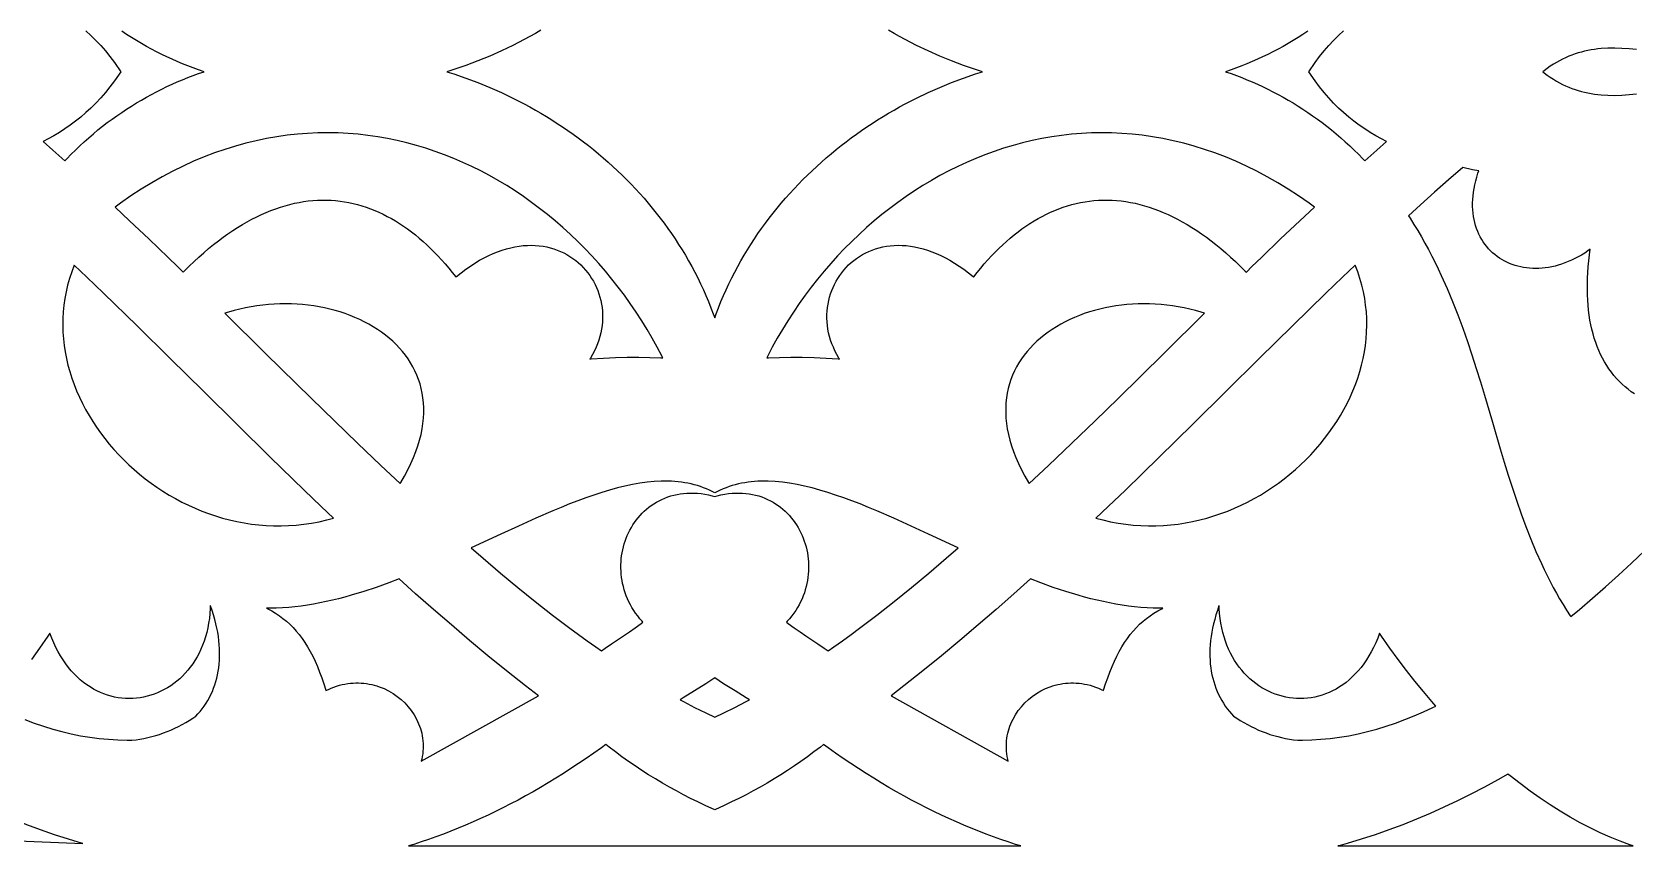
# Model space of a CAD drawing. Extents: x -340 to 340, y -265 to 265.
# Drawn here: x -282.5 to -220.9, y -214.8 to -183.5 of the extents above; entities that cross this region are included whole.
import ezdxf

# ---------------------------------------------------------------- set-up
doc = ezdxf.new("R2010")
doc.units = 0
doc.layers.add('LAYER_1', color=18, linetype='CONTINUOUS')

msp = doc.modelspace()

# ---------------------------------------------------------------- linework, layer by layer
at = {"layer": 'LAYER_1'}
for points in [[(-280.453, -183.427), (-280.26, -183.606), (-280.07, -183.795), (-279.885, -183.993), (-279.704, -184.201), (-279.527, -184.42), (-279.355, -184.65), (-279.11, -185.002), (-279.355, -185.354), (-279.527, -185.584), (-279.704, -185.803), (-279.885, -186.011), (-280.07, -186.209), (-280.26, -186.398), (-280.453, -186.576), (-280.65, -186.746), (-280.851, -186.907), (-281.056, -187.059), (-281.264, -187.203), (-281.475, -187.339), (-281.689, -187.467), (-281.907, -187.589), (-282.103, -187.691), (-281.728, -188.018), (-281.268, -188.428), (-281.192, -188.348), (-281.026, -188.179), (-280.858, -188.014), (-280.688, -187.852), (-280.516, -187.694), (-280.342, -187.54), (-280.166, -187.39), (-279.989, -187.243), (-279.809, -187.1), (-279.629, -186.961), (-279.446, -186.826), (-279.262, -186.694), (-279.076, -186.566), (-278.889, -186.442), (-278.7, -186.321), (-278.509, -186.204), (-278.318, -186.09), (-278.124, -185.98), (-277.93, -185.874), (-277.734, -185.771), (-277.537, -185.672), (-277.339, -185.576), (-277.139, -185.484), (-276.938, -185.395), (-276.737, -185.31), (-276.534, -185.228), (-276.33, -185.15), (-276.124, -185.075), (-275.909, -185.002), (-276.124, -184.929), (-276.33, -184.854), (-276.534, -184.776), (-276.737, -184.694), (-276.938, -184.609), (-277.139, -184.52), (-277.339, -184.428), (-277.537, -184.332), (-277.734, -184.233), (-277.93, -184.13), (-278.124, -184.024), (-278.318, -183.914), (-278.509, -183.8), (-278.7, -183.683), (-278.889, -183.563), (-279.076, -183.438)], [(-262.946, -183.403), (-263.159, -183.527), (-263.374, -183.647), (-263.59, -183.764), (-264.027, -183.989), (-264.47, -184.201), (-264.92, -184.4), (-265.374, -184.586), (-265.834, -184.759), (-266.298, -184.918), (-266.568, -185.002), (-266.298, -185.086), (-265.834, -185.246), (-265.374, -185.418), (-264.92, -185.604), (-264.47, -185.803), (-264.027, -186.015), (-263.59, -186.24), (-263.374, -186.357), (-263.159, -186.477), (-262.946, -186.601), (-262.736, -186.727), (-262.527, -186.857), (-262.319, -186.989), (-262.114, -187.125), (-261.911, -187.263), (-261.71, -187.405), (-261.511, -187.55), (-261.315, -187.697), (-261.12, -187.847), (-260.928, -188.001), (-260.738, -188.157), (-260.551, -188.316), (-260.366, -188.478), (-260.184, -188.643), (-260.004, -188.81), (-259.827, -188.981), (-259.652, -189.154), (-259.48, -189.33), (-259.311, -189.508), (-259.145, -189.689), (-258.982, -189.873), (-258.821, -190.06), (-258.664, -190.249), (-258.51, -190.441), (-258.359, -190.636), (-258.211, -190.833), (-258.066, -191.032), (-257.924, -191.234), (-257.786, -191.439), (-257.651, -191.646), (-257.52, -191.856), (-257.392, -192.068), (-257.268, -192.282), (-257.147, -192.499), (-257.03, -192.719), (-256.916, -192.94), (-256.807, -193.164), (-256.701, -193.391), (-256.599, -193.619), (-256.501, -193.85), (-256.407, -194.083), (-256.317, -194.319), (-256.262, -194.471), (-256.207, -194.319), (-256.117, -194.083), (-256.023, -193.85), (-255.925, -193.619), (-255.823, -193.391), (-255.717, -193.164), (-255.608, -192.94), (-255.494, -192.719), (-255.377, -192.499), (-255.256, -192.282), (-255.132, -192.068), (-255.004, -191.856), (-254.873, -191.646), (-254.738, -191.439), (-254.6, -191.234), (-254.458, -191.032), (-254.313, -190.833), (-254.165, -190.636), (-254.014, -190.441), (-253.86, -190.249), (-253.703, -190.06), (-253.542, -189.873), (-253.379, -189.689), (-253.213, -189.508), (-253.044, -189.33), (-252.872, -189.154), (-252.697, -188.981), (-252.52, -188.81), (-252.34, -188.643), (-252.158, -188.478), (-251.973, -188.316), (-251.786, -188.157), (-251.596, -188.001), (-251.404, -187.847), (-251.209, -187.697), (-251.013, -187.55), (-250.814, -187.405), (-250.613, -187.263), (-250.41, -187.125), (-250.204, -186.989), (-249.997, -186.857), (-249.788, -186.727), (-249.578, -186.601), (-249.365, -186.477), (-249.15, -186.357), (-248.934, -186.24), (-248.497, -186.015), (-248.053, -185.803), (-247.604, -185.604), (-247.15, -185.418), (-246.69, -185.246), (-246.226, -185.086), (-245.956, -185.002), (-246.226, -184.918), (-246.69, -184.759), (-247.15, -184.586), (-247.604, -184.4), (-248.053, -184.201), (-248.497, -183.989), (-248.934, -183.764), (-249.15, -183.647), (-249.365, -183.527), (-249.578, -183.403)], [(-233.448, -183.438), (-233.635, -183.563), (-233.824, -183.683), (-234.015, -183.8), (-234.206, -183.914), (-234.4, -184.024), (-234.594, -184.13), (-234.79, -184.233), (-234.987, -184.332), (-235.185, -184.428), (-235.385, -184.52), (-235.586, -184.609), (-235.787, -184.694), (-235.99, -184.776), (-236.194, -184.854), (-236.4, -184.929), (-236.615, -185.002), (-236.4, -185.075), (-236.194, -185.15), (-235.99, -185.228), (-235.787, -185.31), (-235.586, -185.395), (-235.385, -185.484), (-235.185, -185.576), (-234.987, -185.672), (-234.79, -185.771), (-234.594, -185.874), (-234.4, -185.98), (-234.206, -186.09), (-234.015, -186.204), (-233.824, -186.321), (-233.635, -186.442), (-233.448, -186.566), (-233.262, -186.694), (-233.078, -186.826), (-232.895, -186.961), (-232.715, -187.1), (-232.535, -187.243), (-232.358, -187.39), (-232.182, -187.54), (-232.008, -187.694), (-231.836, -187.852), (-231.666, -188.014), (-231.498, -188.179), (-231.332, -188.348), (-231.256, -188.428), (-230.796, -188.018), (-230.421, -187.691), (-230.617, -187.589), (-230.835, -187.467), (-231.049, -187.339), (-231.26, -187.203), (-231.468, -187.059), (-231.673, -186.907), (-231.874, -186.746), (-232.071, -186.576), (-232.264, -186.398), (-232.454, -186.209), (-232.639, -186.011), (-232.82, -185.803), (-232.997, -185.584), (-233.169, -185.354), (-233.414, -185.002), (-233.169, -184.65), (-232.997, -184.42), (-232.82, -184.201), (-232.639, -183.993), (-232.454, -183.795), (-232.264, -183.606), (-232.071, -183.427)], [(-220.805, -184.148), (-221.087, -184.12), (-221.364, -184.102), (-221.635, -184.094), (-221.902, -184.097), (-222.165, -184.113), (-222.293, -184.126), (-222.422, -184.142), (-222.549, -184.162), (-222.675, -184.185), (-222.8, -184.213), (-222.924, -184.244), (-223.047, -184.279), (-223.169, -184.318), (-223.29, -184.361), (-223.411, -184.408), (-223.53, -184.46), (-223.649, -184.517), (-223.767, -184.578), (-223.885, -184.644), (-224.002, -184.716), (-224.119, -184.792), (-224.235, -184.873), (-224.35, -184.961), (-224.401, -185.002), (-224.35, -185.043), (-224.235, -185.13), (-224.119, -185.212), (-224.002, -185.288), (-223.885, -185.359), (-223.767, -185.426), (-223.649, -185.487), (-223.53, -185.544), (-223.41, -185.596), (-223.29, -185.643), (-223.169, -185.686), (-223.047, -185.725), (-222.924, -185.76), (-222.8, -185.791), (-222.675, -185.819), (-222.549, -185.842), (-222.422, -185.862), (-222.293, -185.878), (-222.165, -185.891), (-221.902, -185.907), (-221.635, -185.91), (-221.364, -185.902), (-221.087, -185.884), (-220.805, -185.856)], [(-220.876, -197.404), (-221.003, -197.316), (-221.126, -197.224), (-221.244, -197.126), (-221.359, -197.024), (-221.469, -196.916), (-221.574, -196.804), (-221.675, -196.687), (-221.771, -196.565), (-221.863, -196.438), (-221.95, -196.306), (-222.032, -196.17), (-222.11, -196.029), (-222.183, -195.884), (-222.251, -195.733), (-222.314, -195.579), (-222.373, -195.42), (-222.426, -195.256), (-222.475, -195.088), (-222.519, -194.916), (-222.558, -194.739), (-222.592, -194.558), (-222.621, -194.373), (-222.645, -194.183), (-222.665, -193.989), (-222.679, -193.79), (-222.688, -193.587), (-222.693, -193.38), (-222.692, -193.168), (-222.686, -192.953), (-222.676, -192.732), (-222.66, -192.508), (-222.639, -192.279), (-222.613, -192.046), (-222.585, -191.835), (-222.671, -191.896), (-222.797, -191.979), (-222.923, -192.056), (-223.05, -192.128), (-223.177, -192.195), (-223.304, -192.256), (-223.431, -192.311), (-223.558, -192.361), (-223.685, -192.406), (-223.811, -192.445), (-223.937, -192.479), (-224.062, -192.508), (-224.187, -192.531), (-224.311, -192.549), (-224.434, -192.562), (-224.556, -192.57), (-224.676, -192.573), (-224.796, -192.571), (-224.913, -192.564), (-225.03, -192.552), (-225.144, -192.535), (-225.257, -192.513), (-225.368, -192.487), (-225.477, -192.456), (-225.583, -192.42), (-225.687, -192.379), (-225.789, -192.334), (-225.888, -192.284), (-225.984, -192.23), (-226.077, -192.171), (-226.167, -192.108), (-226.254, -192.04), (-226.337, -191.969), (-226.417, -191.893), (-226.493, -191.813), (-226.566, -191.729), (-226.634, -191.641), (-226.698, -191.55), (-226.758, -191.454), (-226.814, -191.355), (-226.865, -191.253), (-226.912, -191.147), (-226.954, -191.037), (-226.991, -190.925), (-227.023, -190.809), (-227.051, -190.69), (-227.073, -190.568), (-227.089, -190.444), (-227.101, -190.316), (-227.107, -190.186), (-227.107, -190.053), (-227.102, -189.918), (-227.091, -189.78), (-227.075, -189.64), (-227.052, -189.497), (-227.024, -189.352), (-226.99, -189.205), (-226.949, -189.056), (-226.902, -188.905), (-226.873, -188.82), (-227.113, -188.772), (-227.485, -188.69), (-228.029, -189.162), (-228.57, -189.639), (-229.108, -190.121), (-229.577, -190.546), (-229.516, -190.639), (-229.365, -190.878), (-229.219, -191.118), (-229.077, -191.36), (-228.94, -191.603), (-228.807, -191.848), (-228.679, -192.094), (-228.554, -192.341), (-228.433, -192.59), (-228.315, -192.84), (-228.091, -193.342), (-227.879, -193.849), (-227.678, -194.358), (-227.488, -194.871), (-227.307, -195.385), (-227.134, -195.902), (-226.968, -196.419), (-226.807, -196.936), (-226.65, -197.454), (-226.345, -198.487), (-226.043, -199.513), (-225.89, -200.023), (-225.734, -200.529), (-225.573, -201.031), (-225.408, -201.529), (-225.237, -202.022), (-225.057, -202.509), (-224.869, -202.991), (-224.672, -203.466), (-224.463, -203.935), (-224.354, -204.165), (-224.242, -204.395), (-224.126, -204.622), (-224.008, -204.847), (-223.885, -205.07), (-223.759, -205.291), (-223.629, -205.51), (-223.494, -205.726), (-223.356, -205.94), (-223.335, -205.971), (-223.001, -205.695), (-222.499, -205.267), (-221.997, -204.827), (-221.495, -204.377), (-220.994, -203.917), (-220.493, -203.447)], [(-282.807, -209.939), (-282.448, -210.071), (-282.09, -210.192), (-281.731, -210.301), (-281.373, -210.398), (-281.015, -210.483), (-280.657, -210.556), (-280.299, -210.616), (-279.941, -210.663), (-279.583, -210.697), (-279.225, -210.718), (-278.866, -210.725), (-278.688, -210.723), (-278.52, -210.718), (-278.375, -210.695), (-278.221, -210.665), (-278.068, -210.632), (-277.917, -210.594), (-277.767, -210.551), (-277.618, -210.505), (-277.471, -210.453), (-277.325, -210.398), (-277.18, -210.338), (-277.037, -210.273), (-276.895, -210.204), (-276.754, -210.13), (-276.615, -210.052), (-276.477, -209.969), (-276.34, -209.881), (-276.221, -209.8), (-276.144, -209.718), (-276.06, -209.62), (-275.979, -209.519), (-275.903, -209.415), (-275.831, -209.308), (-275.764, -209.198), (-275.701, -209.085), (-275.643, -208.969), (-275.589, -208.85), (-275.54, -208.729), (-275.495, -208.604), (-275.455, -208.477), (-275.419, -208.347), (-275.389, -208.214), (-275.363, -208.079), (-275.342, -207.94), (-275.326, -207.799), (-275.315, -207.656), (-275.309, -207.509), (-275.308, -207.36), (-275.313, -207.209), (-275.322, -207.055), (-275.338, -206.899), (-275.358, -206.74), (-275.384, -206.578), (-275.415, -206.415), (-275.452, -206.249), (-275.495, -206.081), (-275.544, -205.91), (-275.598, -205.738), (-275.658, -205.563), (-275.667, -205.54), (-275.67, -205.656), (-275.683, -205.851), (-275.704, -206.041), (-275.731, -206.227), (-275.765, -206.407), (-275.806, -206.582), (-275.853, -206.752), (-275.907, -206.917), (-275.966, -207.077), (-276.031, -207.231), (-276.102, -207.38), (-276.178, -207.523), (-276.26, -207.661), (-276.346, -207.793), (-276.438, -207.919), (-276.533, -208.04), (-276.634, -208.154), (-276.738, -208.263), (-276.846, -208.365), (-276.958, -208.461), (-277.073, -208.551), (-277.192, -208.635), (-277.313, -208.713), (-277.438, -208.784), (-277.565, -208.848), (-277.694, -208.906), (-277.826, -208.958), (-277.959, -209.002), (-278.094, -209.04), (-278.231, -209.072), (-278.369, -209.096), (-278.507, -209.113), (-278.647, -209.123), (-278.787, -209.127), (-278.927, -209.123), (-279.068, -209.112), (-279.208, -209.094), (-279.347, -209.068), (-279.487, -209.035), (-279.625, -208.995), (-279.762, -208.947), (-279.897, -208.892), (-280.031, -208.83), (-280.163, -208.76), (-280.293, -208.682), (-280.421, -208.597), (-280.546, -208.504), (-280.668, -208.404), (-280.787, -208.296), (-280.903, -208.181), (-281.015, -208.058), (-281.124, -207.927), (-281.229, -207.789), (-281.329, -207.643), (-281.426, -207.489), (-281.517, -207.328), (-281.604, -207.159), (-281.687, -206.982), (-281.764, -206.798), (-281.836, -206.605), (-281.917, -206.728), (-282.234, -207.185), (-282.552, -207.626)]]:
    msp.add_lwpolyline(points, dxfattribs=at)
for points in [[(-264.445, -191.868), (-264.277, -191.817), (-264.111, -191.774), (-263.948, -191.739), (-263.786, -191.713), (-263.627, -191.695), (-263.47, -191.684), (-263.315, -191.682), (-263.164, -191.687), (-263.015, -191.699), (-262.869, -191.718), (-262.727, -191.745), (-262.588, -191.778), (-262.452, -191.818), (-262.32, -191.864), (-262.192, -191.917), (-262.068, -191.975), (-261.947, -192.04), (-261.831, -192.11), (-261.72, -192.185), (-261.612, -192.265), (-261.51, -192.35), (-261.412, -192.44), (-261.319, -192.535), (-261.231, -192.634), (-261.148, -192.737), (-261.07, -192.843), (-260.997, -192.954), (-260.93, -193.068), (-260.868, -193.185), (-260.812, -193.305), (-260.761, -193.428), (-260.717, -193.554), (-260.678, -193.682), (-260.646, -193.812), (-260.619, -193.944), (-260.599, -194.078), (-260.586, -194.214), (-260.578, -194.351), (-260.578, -194.489), (-260.584, -194.628), (-260.597, -194.768), (-260.617, -194.908), (-260.644, -195.049), (-260.678, -195.189), (-260.719, -195.33), (-260.768, -195.47), (-260.824, -195.609), (-260.887, -195.748), (-260.959, -195.886), (-261.037, -196.022), (-261.062, -196.061), (-261.014, -196.057), (-260.543, -196.027), (-260.081, -196.006), (-259.629, -195.994), (-259.187, -195.991), (-258.755, -195.995), (-258.334, -196.007), (-258.264, -196.01), (-258.29, -195.957), (-258.474, -195.606), (-258.666, -195.26), (-258.865, -194.919), (-259.073, -194.583), (-259.288, -194.252), (-259.51, -193.926), (-259.739, -193.605), (-259.975, -193.29), (-260.219, -192.982), (-260.469, -192.679), (-260.725, -192.382), (-260.988, -192.092), (-261.258, -191.809), (-261.533, -191.533), (-261.815, -191.263), (-262.102, -191.001), (-262.395, -190.746), (-262.694, -190.499), (-262.998, -190.26), (-263.307, -190.029), (-263.622, -189.806), (-263.941, -189.591), (-264.265, -189.385), (-264.594, -189.188), (-264.927, -188.999), (-265.265, -188.82), (-265.607, -188.65), (-265.953, -188.49), (-266.303, -188.339), (-266.656, -188.199), (-267.014, -188.068), (-267.374, -187.948), (-267.738, -187.838), (-268.106, -187.739), (-268.476, -187.65), (-268.849, -187.573), (-269.225, -187.507), (-269.604, -187.452), (-269.985, -187.409), (-270.368, -187.378), (-270.754, -187.358), (-271.141, -187.351), (-271.531, -187.356), (-271.923, -187.374), (-272.316, -187.404), (-272.71, -187.447), (-273.106, -187.503), (-273.504, -187.573), (-273.902, -187.656), (-274.302, -187.753), (-274.702, -187.864), (-275.103, -187.989), (-275.505, -188.128), (-275.907, -188.282), (-276.309, -188.45), (-276.712, -188.633), (-277.115, -188.832), (-277.517, -189.045), (-277.92, -189.275), (-278.322, -189.52), (-278.723, -189.781), (-279.124, -190.058), (-279.332, -190.21), (-278.77, -190.736), (-278.029, -191.436), (-277.291, -192.146), (-276.926, -192.504), (-276.712, -192.719), (-276.667, -192.673), (-276.479, -192.486), (-276.292, -192.307), (-276.104, -192.134), (-275.917, -191.968), (-275.731, -191.809), (-275.544, -191.656), (-275.358, -191.51), (-275.172, -191.371), (-274.987, -191.239), (-274.802, -191.113), (-274.617, -190.994), (-274.433, -190.881), (-274.249, -190.775), (-274.065, -190.675), (-273.882, -190.582), (-273.699, -190.495), (-273.517, -190.415), (-273.335, -190.341), (-273.153, -190.273), (-272.972, -190.212), (-272.792, -190.157), (-272.612, -190.108), (-272.433, -190.066), (-272.254, -190.03), (-272.076, -190), (-271.898, -189.976), (-271.721, -189.958), (-271.545, -189.947), (-271.37, -189.942), (-271.196, -189.942), (-271.022, -189.949), (-270.849, -189.962), (-270.677, -189.981), (-270.507, -190.006), (-270.337, -190.036), (-270.168, -190.072), (-270, -190.115), (-269.834, -190.163), (-269.668, -190.216), (-269.504, -190.275), (-269.341, -190.34), (-269.179, -190.41), (-269.018, -190.486), (-268.859, -190.567), (-268.701, -190.654), (-268.544, -190.746), (-268.388, -190.843), (-268.234, -190.945), (-268.081, -191.052), (-267.93, -191.165), (-267.78, -191.283), (-267.631, -191.405), (-267.484, -191.533), (-267.338, -191.665), (-267.194, -191.803), (-267.051, -191.945), (-266.909, -192.092), (-266.769, -192.243), (-266.63, -192.4), (-266.493, -192.561), (-266.357, -192.727), (-266.223, -192.897), (-266.22, -192.901), (-266.202, -192.886), (-266.021, -192.74), (-265.841, -192.605), (-265.662, -192.48), (-265.485, -192.364), (-265.308, -192.258), (-265.133, -192.162), (-264.958, -192.075), (-264.786, -191.997), (-264.614, -191.928)], [(-251.925, -194.078), (-251.905, -193.944), (-251.878, -193.812), (-251.846, -193.682), (-251.807, -193.554), (-251.763, -193.428), (-251.712, -193.305), (-251.656, -193.185), (-251.594, -193.068), (-251.527, -192.954), (-251.454, -192.843), (-251.376, -192.737), (-251.293, -192.634), (-251.205, -192.535), (-251.112, -192.44), (-251.014, -192.35), (-250.912, -192.265), (-250.804, -192.185), (-250.693, -192.11), (-250.577, -192.04), (-250.456, -191.975), (-250.332, -191.917), (-250.204, -191.864), (-250.072, -191.818), (-249.936, -191.778), (-249.797, -191.745), (-249.655, -191.718), (-249.509, -191.699), (-249.36, -191.687), (-249.209, -191.682), (-249.054, -191.684), (-248.897, -191.695), (-248.738, -191.713), (-248.576, -191.739), (-248.413, -191.774), (-248.247, -191.817), (-248.079, -191.868), (-247.909, -191.928), (-247.738, -191.997), (-247.566, -192.075), (-247.391, -192.162), (-247.216, -192.258), (-247.039, -192.364), (-246.861, -192.48), (-246.683, -192.605), (-246.503, -192.74), (-246.322, -192.886), (-246.304, -192.901), (-246.301, -192.897), (-246.167, -192.727), (-246.031, -192.561), (-245.894, -192.4), (-245.755, -192.243), (-245.615, -192.092), (-245.473, -191.945), (-245.33, -191.803), (-245.186, -191.665), (-245.04, -191.533), (-244.893, -191.405), (-244.744, -191.283), (-244.594, -191.165), (-244.443, -191.052), (-244.29, -190.945), (-244.136, -190.843), (-243.98, -190.746), (-243.823, -190.654), (-243.665, -190.567), (-243.506, -190.486), (-243.345, -190.41), (-243.183, -190.34), (-243.02, -190.275), (-242.856, -190.216), (-242.69, -190.163), (-242.524, -190.115), (-242.356, -190.072), (-242.187, -190.036), (-242.017, -190.006), (-241.847, -189.981), (-241.675, -189.962), (-241.502, -189.949), (-241.328, -189.942), (-241.154, -189.942), (-240.979, -189.947), (-240.803, -189.958), (-240.626, -189.976), (-240.448, -190), (-240.27, -190.03), (-240.091, -190.066), (-239.912, -190.108), (-239.732, -190.157), (-239.552, -190.212), (-239.371, -190.273), (-239.189, -190.341), (-239.007, -190.415), (-238.825, -190.495), (-238.642, -190.582), (-238.459, -190.675), (-238.275, -190.775), (-238.091, -190.881), (-237.907, -190.994), (-237.722, -191.113), (-237.537, -191.239), (-237.351, -191.371), (-237.166, -191.51), (-236.98, -191.656), (-236.793, -191.809), (-236.607, -191.968), (-236.42, -192.134), (-236.232, -192.307), (-236.045, -192.486), (-235.857, -192.673), (-235.812, -192.719), (-235.598, -192.504), (-235.233, -192.146), (-234.495, -191.436), (-233.754, -190.736), (-233.192, -190.21), (-233.4, -190.058), (-233.801, -189.781), (-234.202, -189.52), (-234.604, -189.275), (-235.007, -189.045), (-235.409, -188.832), (-235.812, -188.633), (-236.215, -188.45), (-236.617, -188.282), (-237.019, -188.128), (-237.421, -187.989), (-237.822, -187.864), (-238.222, -187.753), (-238.622, -187.656), (-239.02, -187.573), (-239.418, -187.503), (-239.814, -187.447), (-240.208, -187.404), (-240.601, -187.374), (-240.993, -187.356), (-241.383, -187.351), (-241.77, -187.358), (-242.156, -187.378), (-242.539, -187.409), (-242.92, -187.452), (-243.299, -187.507), (-243.675, -187.573), (-244.048, -187.65), (-244.418, -187.739), (-244.786, -187.838), (-245.15, -187.948), (-245.51, -188.068), (-245.868, -188.199), (-246.221, -188.339), (-246.571, -188.49), (-246.917, -188.65), (-247.259, -188.82), (-247.597, -188.999), (-247.93, -189.188), (-248.259, -189.385), (-248.583, -189.591), (-248.902, -189.806), (-249.217, -190.029), (-249.526, -190.26), (-249.83, -190.499), (-250.129, -190.746), (-250.422, -191.001), (-250.709, -191.263), (-250.991, -191.533), (-251.266, -191.809), (-251.536, -192.092), (-251.799, -192.382), (-252.055, -192.679), (-252.305, -192.982), (-252.549, -193.29), (-252.785, -193.605), (-253.014, -193.926), (-253.236, -194.252), (-253.451, -194.583), (-253.659, -194.919), (-253.858, -195.26), (-254.05, -195.606), (-254.234, -195.957), (-254.26, -196.01), (-254.19, -196.007), (-253.769, -195.995), (-253.337, -195.991), (-252.895, -195.994), (-252.443, -196.006), (-251.981, -196.027), (-251.51, -196.057), (-251.462, -196.061), (-251.487, -196.022), (-251.565, -195.886), (-251.637, -195.748), (-251.7, -195.609), (-251.756, -195.47), (-251.805, -195.33), (-251.846, -195.189), (-251.88, -195.049), (-251.907, -194.908), (-251.927, -194.768), (-251.94, -194.628), (-251.946, -194.489), (-251.946, -194.351), (-251.938, -194.214)], [(-279.724, -199.122), (-279.554, -199.333), (-279.376, -199.54), (-279.191, -199.742), (-278.999, -199.939), (-278.801, -200.13), (-278.597, -200.315), (-278.386, -200.494), (-278.17, -200.667), (-277.948, -200.834), (-277.721, -200.994), (-277.488, -201.147), (-277.251, -201.294), (-277.008, -201.432), (-276.761, -201.563), (-276.51, -201.687), (-276.255, -201.802), (-275.995, -201.909), (-275.732, -202.008), (-275.466, -202.098), (-275.196, -202.179), (-274.923, -202.251), (-274.647, -202.314), (-274.369, -202.367), (-274.088, -202.41), (-273.805, -202.443), (-273.52, -202.466), (-273.233, -202.479), (-272.944, -202.48), (-272.654, -202.471), (-272.363, -202.451), (-272.07, -202.42), (-271.777, -202.377), (-271.483, -202.322), (-271.188, -202.255), (-270.925, -202.184), (-271.399, -201.734), (-272.059, -201.101), (-273.363, -199.833), (-274.652, -198.566), (-275.931, -197.3), (-277.207, -196.038), (-278.485, -194.781), (-279.77, -193.53), (-280.417, -192.909), (-280.9, -192.449), (-280.997, -192.699), (-281.082, -192.955), (-281.155, -193.212), (-281.216, -193.469), (-281.265, -193.728), (-281.302, -193.986), (-281.328, -194.245), (-281.342, -194.503), (-281.346, -194.762), (-281.338, -195.019), (-281.32, -195.277), (-281.291, -195.533), (-281.251, -195.788), (-281.202, -196.042), (-281.143, -196.295), (-281.073, -196.545), (-280.995, -196.794), (-280.907, -197.041), (-280.809, -197.285), (-280.703, -197.526), (-280.588, -197.765), (-280.464, -198), (-280.332, -198.232), (-280.192, -198.461), (-280.044, -198.685), (-279.888, -198.906)], [(-240.465, -201.101), (-241.125, -201.734), (-241.599, -202.184), (-241.336, -202.255), (-241.041, -202.322), (-240.747, -202.377), (-240.454, -202.42), (-240.161, -202.451), (-239.87, -202.471), (-239.58, -202.48), (-239.291, -202.479), (-239.004, -202.466), (-238.719, -202.443), (-238.436, -202.41), (-238.155, -202.367), (-237.877, -202.314), (-237.601, -202.251), (-237.328, -202.179), (-237.058, -202.098), (-236.792, -202.008), (-236.529, -201.909), (-236.269, -201.802), (-236.014, -201.687), (-235.763, -201.563), (-235.516, -201.432), (-235.273, -201.294), (-235.036, -201.147), (-234.803, -200.994), (-234.576, -200.834), (-234.354, -200.667), (-234.138, -200.494), (-233.927, -200.315), (-233.723, -200.13), (-233.525, -199.939), (-233.333, -199.742), (-233.148, -199.54), (-232.97, -199.333), (-232.8, -199.122), (-232.636, -198.906), (-232.48, -198.685), (-232.332, -198.461), (-232.192, -198.232), (-232.06, -198), (-231.936, -197.765), (-231.821, -197.526), (-231.715, -197.285), (-231.617, -197.041), (-231.529, -196.794), (-231.451, -196.545), (-231.381, -196.295), (-231.322, -196.042), (-231.273, -195.788), (-231.233, -195.533), (-231.204, -195.277), (-231.186, -195.019), (-231.178, -194.762), (-231.182, -194.503), (-231.196, -194.245), (-231.222, -193.986), (-231.259, -193.728), (-231.308, -193.469), (-231.369, -193.212), (-231.442, -192.955), (-231.527, -192.699), (-231.624, -192.449), (-232.107, -192.909), (-232.754, -193.53), (-234.039, -194.781), (-235.317, -196.038), (-236.593, -197.3), (-237.872, -198.566), (-239.161, -199.833)], [(-267.6, -197.019), (-267.657, -196.848), (-267.721, -196.681), (-267.794, -196.519), (-267.875, -196.361), (-267.964, -196.207), (-268.06, -196.058), (-268.164, -195.913), (-268.276, -195.772), (-268.394, -195.636), (-268.519, -195.504), (-268.651, -195.377), (-268.79, -195.255), (-268.934, -195.138), (-269.085, -195.025), (-269.241, -194.918), (-269.403, -194.816), (-269.571, -194.718), (-269.743, -194.626), (-269.92, -194.54), (-270.102, -194.458), (-270.288, -194.383), (-270.478, -194.312), (-270.672, -194.248), (-270.87, -194.189), (-271.071, -194.136), (-271.275, -194.089), (-271.482, -194.048), (-271.691, -194.013), (-271.903, -193.984), (-272.117, -193.961), (-272.332, -193.944), (-272.55, -193.934), (-272.768, -193.93), (-272.988, -193.933), (-273.208, -193.942), (-273.429, -193.957), (-273.651, -193.98), (-273.872, -194.009), (-274.093, -194.044), (-274.314, -194.087), (-274.534, -194.136), (-274.754, -194.193), (-274.972, -194.256), (-275.106, -194.3), (-273.54, -195.842), (-271.776, -197.577), (-270.893, -198.438), (-270.003, -199.297), (-269.102, -200.156), (-268.361, -200.853), (-268.333, -200.808), (-268.191, -200.564), (-268.063, -200.323), (-267.948, -200.086), (-267.846, -199.853), (-267.756, -199.623), (-267.679, -199.398), (-267.614, -199.177), (-267.56, -198.96), (-267.517, -198.747), (-267.486, -198.538), (-267.466, -198.333), (-267.455, -198.133), (-267.456, -197.936), (-267.466, -197.744), (-267.486, -197.557), (-267.515, -197.373), (-267.553, -197.194)], [(-245.058, -197.744), (-245.068, -197.936), (-245.068, -198.133), (-245.058, -198.333), (-245.038, -198.538), (-245.007, -198.747), (-244.964, -198.96), (-244.91, -199.177), (-244.845, -199.398), (-244.768, -199.623), (-244.678, -199.853), (-244.576, -200.086), (-244.461, -200.323), (-244.333, -200.564), (-244.191, -200.808), (-244.163, -200.853), (-243.422, -200.156), (-242.521, -199.297), (-241.631, -198.438), (-240.748, -197.577), (-238.984, -195.842), (-237.418, -194.3), (-237.552, -194.256), (-237.77, -194.193), (-237.99, -194.136), (-238.21, -194.087), (-238.43, -194.044), (-238.652, -194.009), (-238.873, -193.98), (-239.095, -193.957), (-239.316, -193.942), (-239.536, -193.933), (-239.756, -193.93), (-239.974, -193.934), (-240.192, -193.944), (-240.407, -193.961), (-240.621, -193.984), (-240.833, -194.013), (-241.042, -194.048), (-241.249, -194.089), (-241.453, -194.136), (-241.654, -194.189), (-241.852, -194.248), (-242.046, -194.312), (-242.236, -194.383), (-242.422, -194.458), (-242.604, -194.54), (-242.781, -194.626), (-242.953, -194.718), (-243.121, -194.816), (-243.283, -194.918), (-243.439, -195.025), (-243.59, -195.138), (-243.734, -195.255), (-243.873, -195.377), (-244.005, -195.504), (-244.13, -195.636), (-244.248, -195.772), (-244.36, -195.913), (-244.464, -196.058), (-244.56, -196.207), (-244.649, -196.361), (-244.73, -196.519), (-244.803, -196.681), (-244.867, -196.848), (-244.923, -197.019), (-244.971, -197.194), (-245.009, -197.373), (-245.038, -197.557)], [(-250.672, -201.639), (-250.989, -201.517), (-251.301, -201.401), (-251.611, -201.294), (-251.916, -201.194), (-252.218, -201.104), (-252.515, -201.022), (-252.808, -200.951), (-253.097, -200.89), (-253.381, -200.84), (-253.661, -200.802), (-253.935, -200.776), (-254.205, -200.762), (-254.47, -200.761), (-254.599, -200.766), (-254.728, -200.774), (-254.856, -200.786), (-254.982, -200.801), (-255.107, -200.82), (-255.23, -200.843), (-255.352, -200.869), (-255.473, -200.899), (-255.593, -200.933), (-255.711, -200.972), (-255.828, -201.014), (-255.943, -201.06), (-256.058, -201.11), (-256.262, -201.208), (-256.466, -201.11), (-256.581, -201.06), (-256.696, -201.014), (-256.813, -200.972), (-256.931, -200.933), (-257.051, -200.899), (-257.172, -200.869), (-257.294, -200.843), (-257.417, -200.82), (-257.542, -200.801), (-257.668, -200.786), (-257.796, -200.774), (-257.925, -200.766), (-258.054, -200.761), (-258.319, -200.762), (-258.589, -200.776), (-258.863, -200.802), (-259.143, -200.84), (-259.427, -200.89), (-259.716, -200.951), (-260.009, -201.022), (-260.306, -201.104), (-260.608, -201.194), (-260.913, -201.294), (-261.223, -201.401), (-261.535, -201.517), (-261.852, -201.639), (-262.171, -201.768), (-262.493, -201.902), (-263.148, -202.186), (-263.813, -202.486), (-264.488, -202.798), (-265.629, -203.327), (-265.169, -203.727), (-264.5, -204.297), (-263.832, -204.852), (-263.166, -205.391), (-262.501, -205.913), (-261.836, -206.418), (-261.504, -206.664), (-261.172, -206.905), (-260.84, -207.141), (-260.621, -207.294), (-260.477, -207.193), (-260.231, -207.025), (-259.768, -206.716), (-259.543, -206.563), (-259.318, -206.404), (-259.088, -206.235), (-259.025, -206.185), (-259.054, -206.155), (-259.143, -206.053), (-259.227, -205.949), (-259.305, -205.843), (-259.378, -205.735), (-259.446, -205.625), (-259.509, -205.514), (-259.566, -205.401), (-259.619, -205.287), (-259.666, -205.171), (-259.708, -205.055), (-259.746, -204.937), (-259.778, -204.819), (-259.806, -204.701), (-259.829, -204.582), (-259.847, -204.462), (-259.86, -204.343), (-259.868, -204.224), (-259.872, -204.105), (-259.872, -203.986), (-259.867, -203.868), (-259.857, -203.751), (-259.843, -203.634), (-259.825, -203.518), (-259.802, -203.404), (-259.775, -203.29), (-259.744, -203.178), (-259.708, -203.068), (-259.669, -202.959), (-259.625, -202.852), (-259.577, -202.747), (-259.525, -202.644), (-259.47, -202.544), (-259.41, -202.445), (-259.346, -202.35), (-259.279, -202.257), (-259.207, -202.167), (-259.132, -202.08), (-259.054, -201.996), (-258.971, -201.915), (-258.885, -201.838), (-258.795, -201.765), (-258.702, -201.695), (-258.605, -201.63), (-258.505, -201.569), (-258.401, -201.512), (-258.294, -201.46), (-258.184, -201.412), (-258.071, -201.369), (-257.955, -201.331), (-257.836, -201.299), (-257.714, -201.271), (-257.589, -201.249), (-257.462, -201.233), (-257.332, -201.223), (-257.199, -201.218), (-257.064, -201.219), (-256.927, -201.227), (-256.787, -201.24), (-256.646, -201.26), (-256.502, -201.287), (-256.356, -201.32), (-256.262, -201.345), (-256.168, -201.32), (-256.022, -201.287), (-255.878, -201.26), (-255.736, -201.24), (-255.597, -201.227), (-255.46, -201.219), (-255.325, -201.218), (-255.192, -201.223), (-255.062, -201.233), (-254.935, -201.249), (-254.81, -201.271), (-254.688, -201.299), (-254.569, -201.331), (-254.453, -201.369), (-254.339, -201.412), (-254.229, -201.46), (-254.123, -201.512), (-254.019, -201.569), (-253.919, -201.63), (-253.822, -201.695), (-253.729, -201.765), (-253.639, -201.838), (-253.553, -201.915), (-253.47, -201.996), (-253.392, -202.08), (-253.316, -202.167), (-253.245, -202.257), (-253.178, -202.35), (-253.114, -202.445), (-253.054, -202.544), (-252.999, -202.644), (-252.947, -202.747), (-252.899, -202.852), (-252.855, -202.959), (-252.816, -203.068), (-252.78, -203.178), (-252.749, -203.29), (-252.722, -203.404), (-252.699, -203.518), (-252.681, -203.634), (-252.667, -203.751), (-252.657, -203.868), (-252.652, -203.986), (-252.652, -204.105), (-252.655, -204.224), (-252.664, -204.343), (-252.677, -204.462), (-252.695, -204.582), (-252.718, -204.701), (-252.746, -204.819), (-252.778, -204.937), (-252.815, -205.055), (-252.858, -205.171), (-252.905, -205.287), (-252.958, -205.401), (-253.015, -205.514), (-253.078, -205.625), (-253.146, -205.735), (-253.219, -205.843), (-253.297, -205.949), (-253.381, -206.053), (-253.47, -206.155), (-253.499, -206.185), (-253.436, -206.235), (-253.206, -206.404), (-252.981, -206.563), (-252.756, -206.716), (-252.293, -207.025), (-252.047, -207.193), (-251.903, -207.294), (-251.684, -207.141), (-251.352, -206.905), (-251.02, -206.664), (-250.688, -206.418), (-250.023, -205.913), (-249.358, -205.391), (-248.692, -204.852), (-248.024, -204.297), (-247.355, -203.727), (-246.895, -203.327), (-248.036, -202.798), (-248.711, -202.486), (-249.376, -202.186), (-250.031, -201.902), (-250.353, -201.768)], [(-273.504, -205.653), (-273.459, -205.674), (-273.304, -205.756), (-273.155, -205.845), (-273.011, -205.94), (-272.871, -206.043), (-272.737, -206.153), (-272.607, -206.27), (-272.482, -206.395), (-272.362, -206.528), (-272.246, -206.668), (-272.134, -206.817), (-272.027, -206.975), (-271.924, -207.141), (-271.825, -207.315), (-271.729, -207.499), (-271.637, -207.692), (-271.549, -207.895), (-271.463, -208.107), (-271.38, -208.329), (-271.3, -208.562), (-271.222, -208.805), (-271.218, -208.818), (-271.127, -208.774), (-271.021, -208.727), (-270.914, -208.686), (-270.808, -208.649), (-270.701, -208.617), (-270.594, -208.591), (-270.487, -208.568), (-270.381, -208.551), (-270.275, -208.538), (-270.17, -208.529), (-270.065, -208.525), (-269.961, -208.526), (-269.858, -208.53), (-269.756, -208.539), (-269.655, -208.551), (-269.555, -208.568), (-269.456, -208.589), (-269.359, -208.613), (-269.263, -208.641), (-269.167, -208.673), (-268.985, -208.746), (-268.808, -208.832), (-268.639, -208.932), (-268.479, -209.043), (-268.327, -209.165), (-268.186, -209.298), (-268.056, -209.44), (-267.936, -209.592), (-267.829, -209.752), (-267.736, -209.919), (-267.692, -210.007), (-267.654, -210.096), (-267.619, -210.186), (-267.587, -210.277), (-267.56, -210.371), (-267.536, -210.465), (-267.516, -210.561), (-267.5, -210.658), (-267.489, -210.755), (-267.481, -210.854), (-267.479, -210.954), (-267.48, -211.054), (-267.486, -211.155), (-267.497, -211.257), (-267.513, -211.359), (-267.533, -211.461), (-267.552, -211.536), (-263.046, -209.027), (-263.542, -208.642), (-264.269, -208.063), (-264.986, -207.479), (-265.694, -206.89), (-266.393, -206.296), (-267.084, -205.697), (-267.768, -205.094), (-268.403, -204.524), (-268.805, -204.677), (-269.286, -204.849), (-269.767, -205.008), (-270.248, -205.154), (-270.49, -205.221), (-270.731, -205.284), (-270.972, -205.343), (-271.212, -205.397), (-271.453, -205.447), (-271.693, -205.491), (-271.933, -205.531), (-272.173, -205.566), (-272.413, -205.595), (-272.652, -205.619), (-272.891, -205.636), (-273.13, -205.648), (-273.368, -205.653)], [(-239.02, -205.653), (-239.156, -205.653), (-239.394, -205.648), (-239.633, -205.636), (-239.872, -205.619), (-240.111, -205.595), (-240.351, -205.566), (-240.591, -205.531), (-240.831, -205.491), (-241.071, -205.447), (-241.312, -205.397), (-241.552, -205.343), (-241.793, -205.284), (-242.034, -205.221), (-242.276, -205.154), (-242.757, -205.008), (-243.238, -204.849), (-243.719, -204.677), (-244.121, -204.524), (-244.756, -205.094), (-245.44, -205.697), (-246.131, -206.296), (-246.83, -206.89), (-247.538, -207.479), (-248.255, -208.063), (-248.982, -208.642), (-249.478, -209.027), (-244.972, -211.536), (-244.991, -211.461), (-245.011, -211.359), (-245.027, -211.257), (-245.038, -211.155), (-245.044, -211.054), (-245.045, -210.954), (-245.043, -210.854), (-245.035, -210.755), (-245.024, -210.658), (-245.008, -210.561), (-244.988, -210.465), (-244.964, -210.371), (-244.937, -210.277), (-244.905, -210.186), (-244.87, -210.096), (-244.831, -210.007), (-244.788, -209.919), (-244.695, -209.752), (-244.588, -209.592), (-244.468, -209.44), (-244.338, -209.298), (-244.197, -209.165), (-244.045, -209.043), (-243.885, -208.932), (-243.716, -208.832), (-243.539, -208.746), (-243.357, -208.673), (-243.261, -208.641), (-243.165, -208.613), (-243.068, -208.589), (-242.969, -208.568), (-242.869, -208.551), (-242.768, -208.539), (-242.666, -208.53), (-242.563, -208.526), (-242.459, -208.525), (-242.354, -208.529), (-242.249, -208.538), (-242.143, -208.551), (-242.037, -208.568), (-241.93, -208.591), (-241.823, -208.617), (-241.716, -208.649), (-241.61, -208.686), (-241.503, -208.727), (-241.397, -208.774), (-241.306, -208.818), (-241.302, -208.805), (-241.224, -208.562), (-241.144, -208.329), (-241.061, -208.107), (-240.975, -207.895), (-240.887, -207.692), (-240.795, -207.499), (-240.699, -207.315), (-240.6, -207.141), (-240.497, -206.975), (-240.39, -206.817), (-240.278, -206.668), (-240.162, -206.528), (-240.042, -206.395), (-239.917, -206.27), (-239.787, -206.153), (-239.653, -206.043), (-239.513, -205.94), (-239.369, -205.845), (-239.22, -205.756), (-239.065, -205.674)], [(-236.857, -205.54), (-236.866, -205.563), (-236.926, -205.738), (-236.98, -205.91), (-237.029, -206.081), (-237.071, -206.249), (-237.109, -206.415), (-237.14, -206.578), (-237.166, -206.74), (-237.186, -206.899), (-237.201, -207.055), (-237.211, -207.209), (-237.216, -207.36), (-237.215, -207.509), (-237.209, -207.656), (-237.198, -207.799), (-237.182, -207.94), (-237.161, -208.079), (-237.135, -208.214), (-237.105, -208.347), (-237.069, -208.477), (-237.029, -208.604), (-236.984, -208.729), (-236.935, -208.85), (-236.881, -208.969), (-236.823, -209.085), (-236.76, -209.198), (-236.693, -209.308), (-236.621, -209.415), (-236.545, -209.519), (-236.464, -209.62), (-236.38, -209.718), (-236.303, -209.8), (-236.184, -209.881), (-236.047, -209.969), (-235.909, -210.052), (-235.77, -210.13), (-235.629, -210.204), (-235.487, -210.273), (-235.344, -210.338), (-235.199, -210.398), (-235.053, -210.453), (-234.906, -210.505), (-234.757, -210.551), (-234.607, -210.594), (-234.456, -210.632), (-234.303, -210.665), (-234.149, -210.695), (-234.004, -210.718), (-233.836, -210.723), (-233.658, -210.725), (-233.299, -210.718), (-232.941, -210.697), (-232.583, -210.663), (-232.225, -210.616), (-231.867, -210.556), (-231.509, -210.483), (-231.151, -210.398), (-230.793, -210.301), (-230.434, -210.192), (-230.076, -210.071), (-229.717, -209.939), (-229.359, -209.796), (-229, -209.642), (-228.642, -209.478), (-228.519, -209.418), (-228.673, -209.245), (-229.002, -208.861), (-229.328, -208.464), (-229.651, -208.052), (-229.972, -207.626), (-230.29, -207.185), (-230.607, -206.728), (-230.688, -206.605), (-230.76, -206.798), (-230.837, -206.982), (-230.92, -207.159), (-231.007, -207.328), (-231.098, -207.489), (-231.195, -207.643), (-231.295, -207.789), (-231.4, -207.927), (-231.509, -208.058), (-231.621, -208.181), (-231.737, -208.296), (-231.856, -208.404), (-231.978, -208.504), (-232.103, -208.597), (-232.231, -208.682), (-232.361, -208.76), (-232.493, -208.83), (-232.627, -208.892), (-232.762, -208.947), (-232.899, -208.995), (-233.037, -209.035), (-233.176, -209.068), (-233.316, -209.094), (-233.456, -209.112), (-233.597, -209.123), (-233.737, -209.127), (-233.877, -209.123), (-234.017, -209.113), (-234.155, -209.096), (-234.293, -209.072), (-234.43, -209.04), (-234.565, -209.002), (-234.698, -208.958), (-234.83, -208.906), (-234.959, -208.848), (-235.086, -208.784), (-235.211, -208.713), (-235.332, -208.635), (-235.451, -208.551), (-235.566, -208.461), (-235.678, -208.365), (-235.786, -208.263), (-235.89, -208.154), (-235.991, -208.04), (-236.086, -207.919), (-236.178, -207.793), (-236.264, -207.661), (-236.346, -207.523), (-236.422, -207.38), (-236.493, -207.231), (-236.558, -207.077), (-236.617, -206.917), (-236.671, -206.752), (-236.718, -206.582), (-236.759, -206.407), (-236.793, -206.227), (-236.82, -206.041), (-236.841, -205.851), (-236.854, -205.656)], [(-255.05, -209.102), (-255.482, -208.835), (-255.923, -208.555), (-256.262, -208.336), (-256.601, -208.555), (-257.042, -208.835), (-257.474, -209.102), (-257.595, -209.175), (-257.469, -209.244), (-257.038, -209.468), (-256.608, -209.681), (-256.262, -209.844), (-255.916, -209.681), (-255.486, -209.468), (-255.055, -209.244), (-254.928, -209.175)], [(-244.483, -214.802), (-244.687, -214.739), (-244.97, -214.647), (-245.254, -214.551), (-245.538, -214.45), (-245.822, -214.345), (-246.108, -214.235), (-246.393, -214.12), (-246.679, -214.001), (-246.966, -213.877), (-247.253, -213.749), (-247.54, -213.615), (-247.828, -213.477), (-248.116, -213.334), (-248.405, -213.186), (-248.695, -213.033), (-248.984, -212.876), (-249.274, -212.713), (-249.565, -212.545), (-249.856, -212.373), (-250.148, -212.195), (-250.439, -212.012), (-250.732, -211.824), (-251.024, -211.631), (-251.318, -211.433), (-251.611, -211.229), (-251.905, -211.021), (-252.076, -210.896), (-252.199, -210.994), (-252.445, -211.182), (-252.694, -211.366), (-252.945, -211.546), (-253.2, -211.721), (-253.458, -211.892), (-253.718, -212.058), (-253.981, -212.22), (-254.246, -212.378), (-254.515, -212.532), (-254.786, -212.682), (-255.059, -212.827), (-255.335, -212.969), (-255.614, -213.106), (-255.895, -213.239), (-256.262, -213.406), (-256.629, -213.239), (-256.91, -213.106), (-257.189, -212.969), (-257.465, -212.827), (-257.738, -212.682), (-258.009, -212.532), (-258.278, -212.378), (-258.543, -212.22), (-258.806, -212.058), (-259.066, -211.892), (-259.324, -211.721), (-259.579, -211.546), (-259.83, -211.366), (-260.079, -211.182), (-260.325, -210.994), (-260.448, -210.896), (-260.619, -211.021), (-260.913, -211.229), (-261.206, -211.433), (-261.499, -211.631), (-261.792, -211.824), (-262.085, -212.012), (-262.376, -212.195), (-262.668, -212.373), (-262.959, -212.545), (-263.25, -212.713), (-263.54, -212.876), (-263.829, -213.033), (-264.119, -213.186), (-264.408, -213.334), (-264.696, -213.477), (-264.984, -213.615), (-265.271, -213.749), (-265.558, -213.877), (-265.845, -214.001), (-266.131, -214.12), (-266.416, -214.235), (-266.701, -214.345), (-266.986, -214.45), (-267.27, -214.551), (-267.554, -214.647), (-267.837, -214.739), (-268.041, -214.802), (-256.262, -214.802)], [(-280.569, -214.71), (-280.586, -214.706), (-281.125, -214.546), (-281.662, -214.373), (-282.196, -214.186), (-282.728, -213.987), (-283.258, -213.774), (-283.786, -213.55), (-284.31, -213.313), (-284.833, -213.065), (-285.352, -212.805), (-285.869, -212.535), (-286.384, -212.255), (-286.776, -212.032), (-286.856, -212.096), (-287.24, -212.4), (-287.627, -212.69), (-288.013, -212.964), (-288.4, -213.223), (-288.787, -213.466), (-289.173, -213.695), (-289.559, -213.908), (-289.868, -214.068), (-289.95, -214.321)], [(-229.795, -213.987), (-230.328, -214.186), (-230.862, -214.373), (-231.399, -214.546), (-231.938, -214.706), (-232.209, -214.78), (-232.29, -214.802), (-220.934, -214.802), (-221.055, -214.761), (-221.434, -214.618), (-221.815, -214.462), (-222.197, -214.292), (-222.581, -214.107), (-222.965, -213.908), (-223.351, -213.695), (-223.737, -213.466), (-224.124, -213.223), (-224.511, -212.964), (-224.897, -212.69), (-225.284, -212.4), (-225.668, -212.096), (-225.748, -212.032), (-226.14, -212.255), (-226.655, -212.535), (-227.172, -212.805), (-227.691, -213.065), (-228.214, -213.313), (-228.738, -213.55), (-229.266, -213.774)]]:
    msp.add_lwpolyline(points, close=True, dxfattribs=at)

doc.saveas('drawing.dxf')
